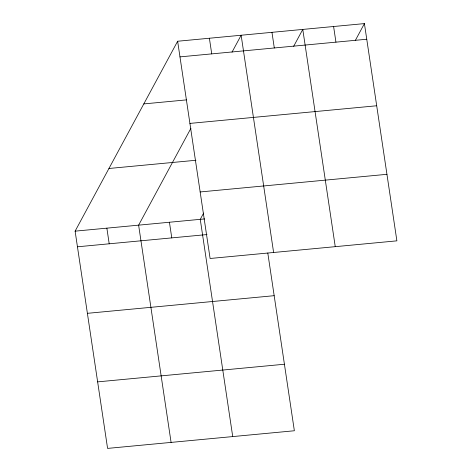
<?xml version="1.0" encoding="UTF-8"?>
<svg xmlns="http://www.w3.org/2000/svg" width="472" height="472" viewBox="0 0 472 472"><rect width="100%" height="100%" fill="white"/><g stroke="black" fill="none" stroke-linecap="round" stroke-linejoin="round"><path stroke-width="0.71" d="M267.795 253.016L294.363 430.759L107.581 448.4L75.113 231.156L177.637 41.241L364.419 23.6L396.887 240.844L210.105 258.485L177.637 41.241M190.93 128.266L138.62 225.162L171.088 442.4M232.012 52.168L241.145 35.247L273.613 252.485M203.638 213.067L200.258 219.338L232.725 436.576M293.649 46.344L302.782 29.423L335.25 246.667M355.286 40.521L364.419 23.6M179.98 56.882L366.756 39.241M143.807 103.917L186.381 99.893M189.921 123.41L376.697 105.769M108.949 168.486L195.933 160.268M200.163 191.957L386.946 174.315M75.113 231.156L204.659 218.919M77.449 246.797L206.996 234.56M87.397 313.325L274.173 295.684M97.639 381.872L284.415 364.231M333.598 26.509L335.94 42.15M271.96 32.332L274.303 47.973M209.391 38.244L211.727 53.885M169.436 222.247L171.773 237.888M106.867 228.159L109.203 243.8"/></g></svg>
